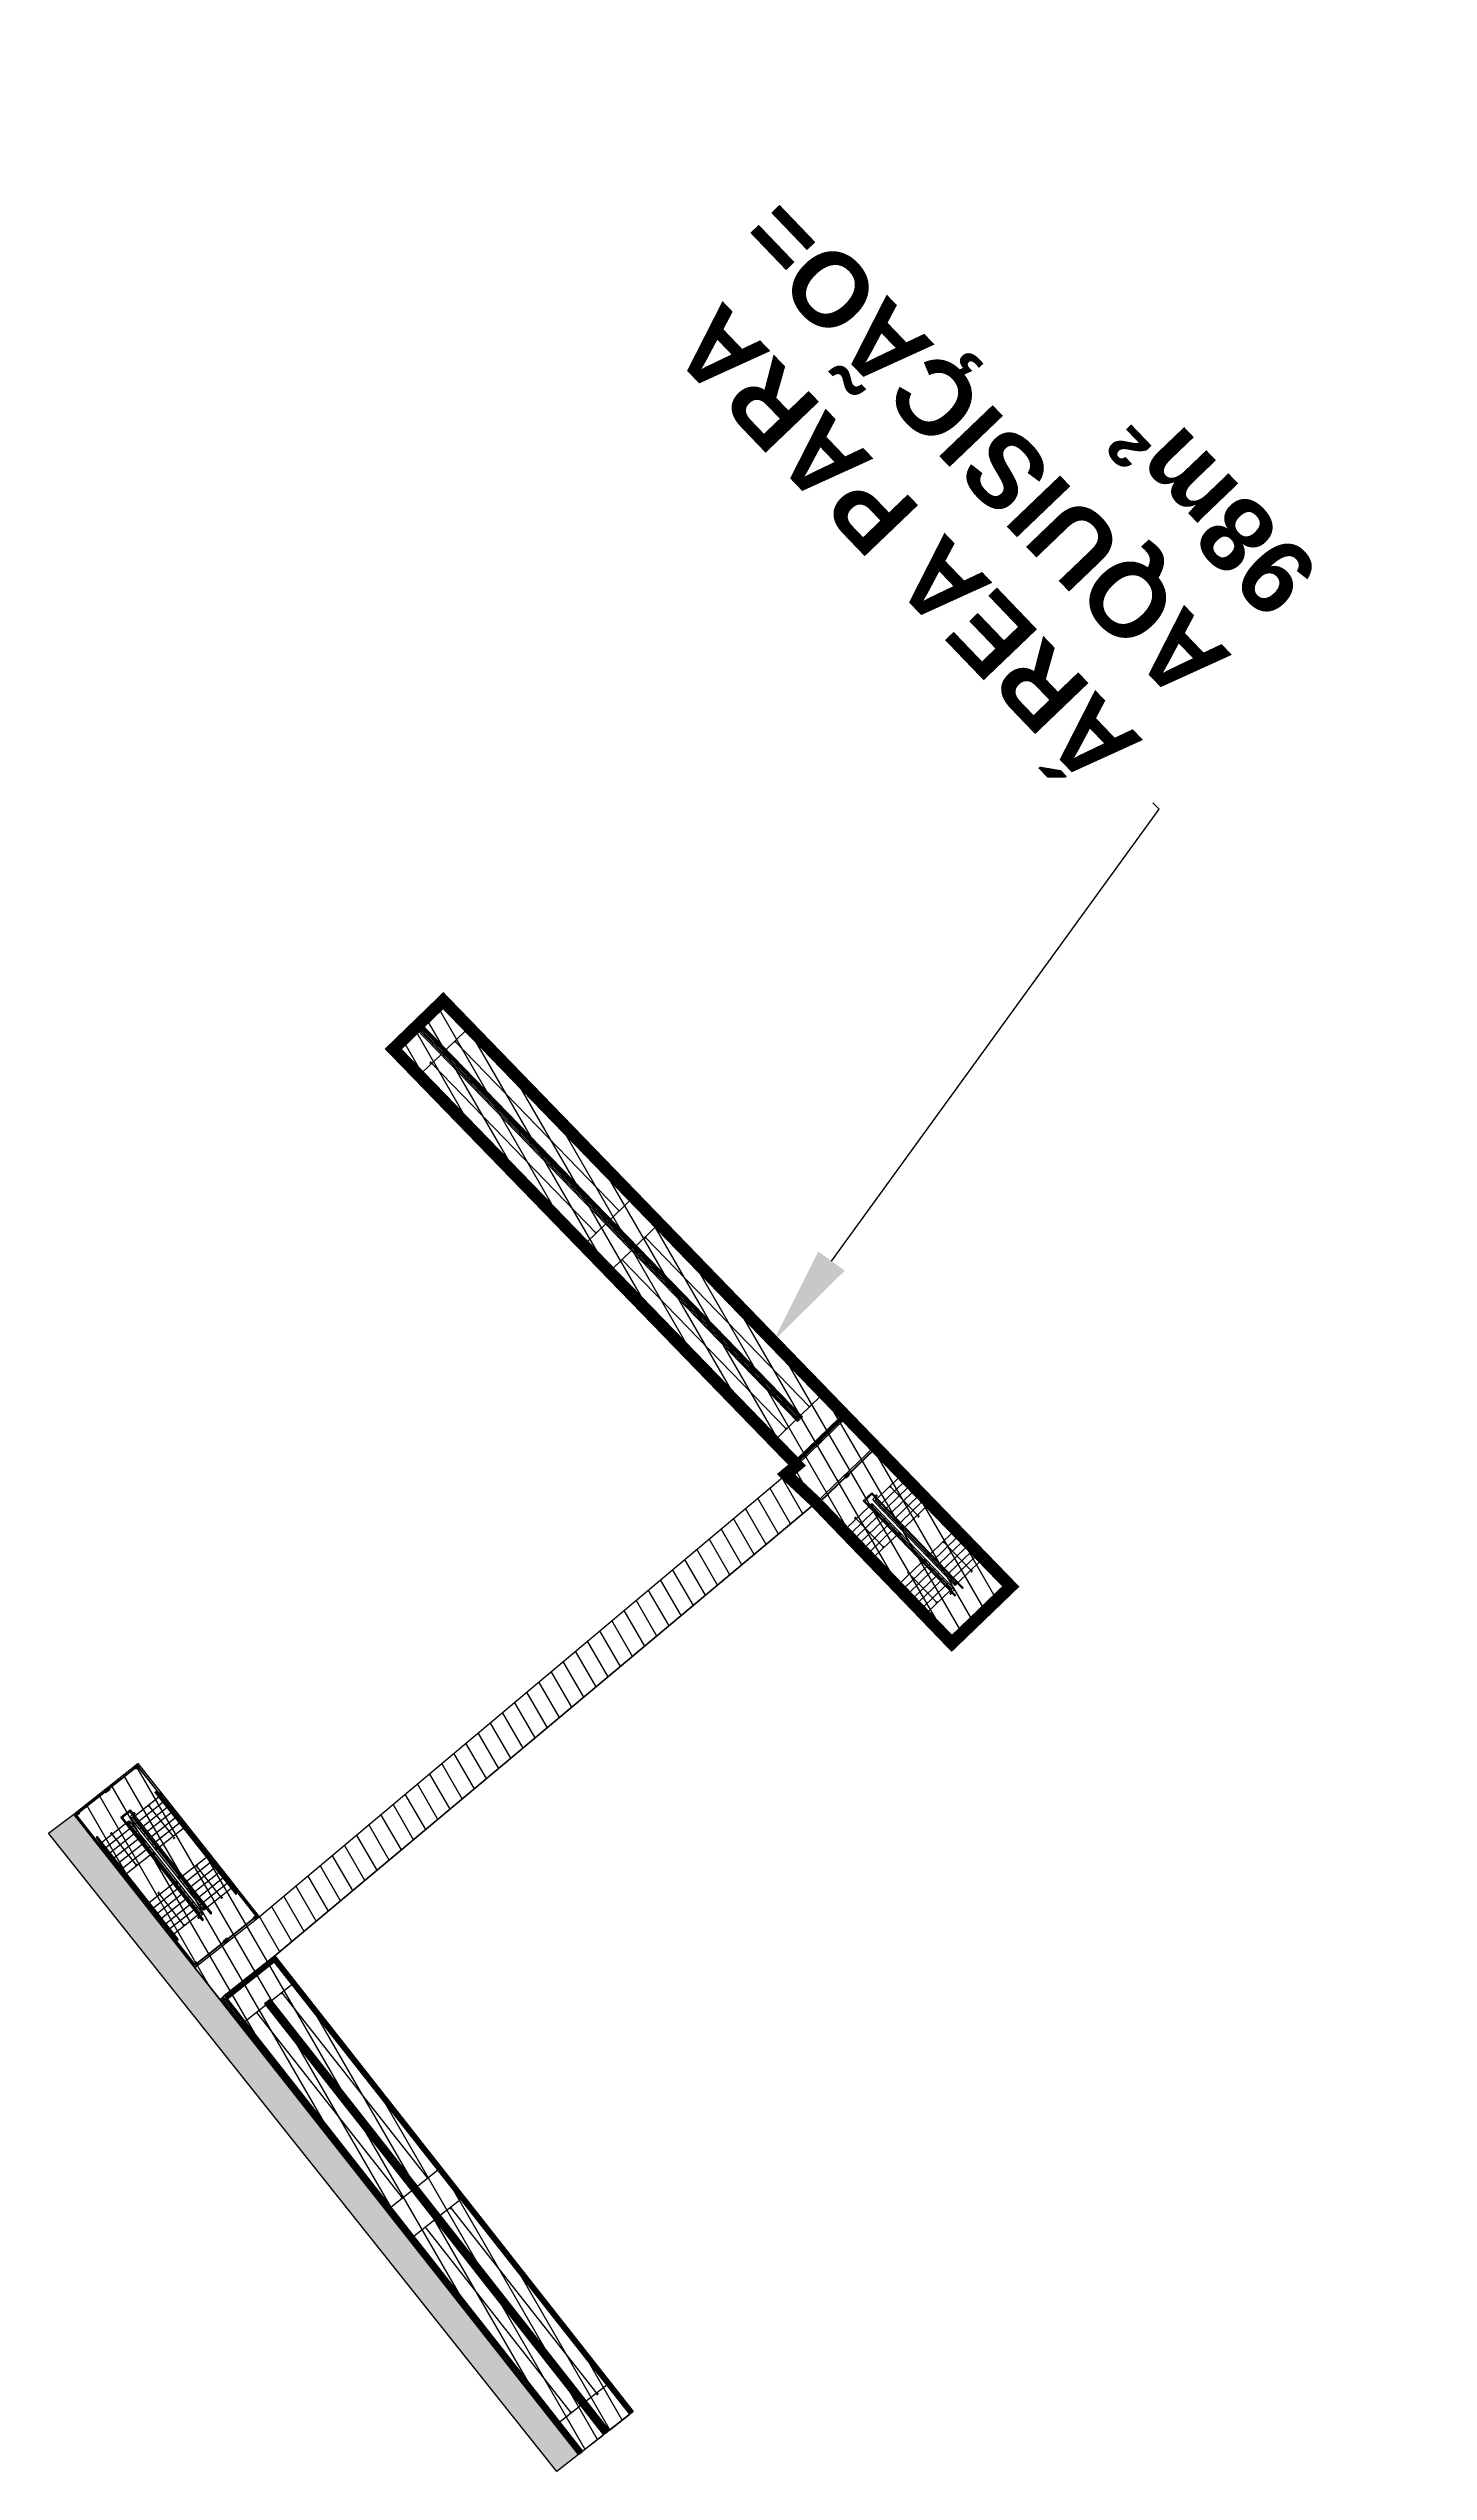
# Model space of a CAD drawing. Header units: metres. Extents: x 292198 to 326394, y 7397335 to 7462838.
# Drawn here: x 297966.6 to 298022.6, y 7452050 to 7452148.5 of the extents above; entities that cross this region are included whole.
import ezdxf
from ezdxf import colors
from ezdxf.entities.mleader import LeaderData, LeaderLine
from ezdxf.math import Vec2, Vec3

# ---------------------------------------------------------------- set-up
doc = ezdxf.new("R2010")
doc.units = ezdxf.units.M
doc.layers.get('0').update_dxf_attribs({"color": 5})
for name, color, linetype in [('_CALÇADA A CONSTRUIR', 9, 'Continuous'), ('_PASSARELA A CONSTRUIR', 230, 'Continuous'), ('_TEXTOS PASSARELAS', 2, 'Continuous'), ('_ÁREAA DE AQUISIÇÃO', 2, 'Continuous'), ('ARQ-ALV-BXA', 7, 'Continuous'), ('ARQ-AUX', 1, 'Continuous'), ('ARQ-AUX-02', 7, 'Continuous'), ('ARQ-TXT-QDA', 2, 'Continuous')]:
    doc.layers.add(name, color=color, linetype=linetype)
doc.styles.add('ARIAL', font='arial.ttf')
doc.styles.add('Cota', font='romans.shx')

# ---------------------------------------------------------------- blocks, each defined once
blk = doc.blocks.new('A$C0FA2317C')
at = {"layer": 'ARQ-AUX'}
h = blk.add_hatch(color=230, dxfattribs=at)
edge = h.paths.add_edge_path()
edge.add_arc((11.11, 2.017), 0.0136, 180, 540, ccw=False)
h = blk.add_hatch(color=230, dxfattribs=at)
edge = h.paths.add_edge_path()
edge.add_arc((22.21, 2.017), 0.0136, 180, 540, ccw=False)
h = blk.add_hatch(color=230, dxfattribs=at)
edge = h.paths.add_edge_path()
edge.add_arc((1.51, 0.711), 0.0136, 180, 540, ccw=False)
at = {"layer": 'ARQ-ALV-BXA', "color": 230, "ltscale": 5}
for p, q in [((1.6, 2.7), (0.01, 2.7)), ((3.2, 2.7), (1.61, 2.7)), ((22.205, 2.7), (3.21, 2.7)), ((23.56, 2.7), (22.214, 2.7)), ((23.56, 0), (23.56, 2.7)), ((23.56, 0), (23.56, 2.7)), ((1.6, 1.35), (0.01, 1.35)), ((3.2, 1.35), (1.61, 1.35)), ((22.205, 1.35), (3.21, 1.35)), ((21.868, 1.35), (3.226, 1.35)), ((23.56, 0), (0.005, 0))]:
    blk.add_line(p, q, dxfattribs=at)
at = {"layer": 'ARQ-ALV-BXA', "color": 230, "ltscale": 10}
for p, q in [((1.51, 1.529), (1.51, 2.596)), ((11.11, 1.529), (11.11, 2.596)), ((12.61, 1.529), (12.61, 2.596)), ((22.21, 1.529), (22.21, 2.596)), ((1.51, 0.179), (1.51, 1.246)), ((11.11, 0.179), (11.11, 1.246)), ((12.61, 0.179), (12.61, 1.246)), ((22.21, 0.179), (22.21, 1.246))]:
    blk.add_line(p, q, dxfattribs=at)
for points in [[(0.005, 2.596), (0.005, 1.529)], [(0.005, 1.246), (0.005, 0.179)], [(0.005, 0.025), (0.005, 0)]]:
    blk.add_lwpolyline(points, dxfattribs=at)
at = {"layer": 'ARQ-AUX', "color": 230}
for points in [[(0.105, 2.795), (0.105, 2.825), (0, 2.825), (0, 2.795)], [(0.01, 2.725), (0.105, 2.725), (0.105, 2.755)], [(1.61, 2.825), (1.505, 2.825), (1.505, 2.795)], [(1.505, 2.755), (1.505, 2.725), (1.6, 2.725)], [(1.573, 2.045), (1.51, 2.017)], [(11.11, 2.017), (1.51, 2.017)], [(1.573, 1.99), (1.51, 2.017)], [(1.705, 2.795), (1.705, 2.825), (1.61, 2.825)], [(1.61, 2.725), (1.705, 2.725), (1.705, 2.755)], [(3.21, 2.825), (3.105, 2.825), (3.105, 2.795)], [(3.105, 2.755), (3.105, 2.725), (3.2, 2.725)], [(3.305, 2.795), (3.305, 2.825), (3.21, 2.825)], [(3.21, 2.725), (3.305, 2.725), (3.305, 2.755)], [(12.668, 2.045), (12.605, 2.017)], [(12.668, 1.99), (12.605, 2.017)], [(22.21, 2.017), (12.61, 2.017)], [(22.214, 2.825), (22.11, 2.825), (22.11, 2.795)], [(22.11, 2.755), (22.11, 2.725), (22.205, 2.725)], [(22.31, 2.795), (22.31, 2.825), (22.214, 2.825)], [(22.214, 2.725), (22.31, 2.725), (22.31, 2.755)], [(23.535, 2.725), (23.535, 2.825), (23.43, 2.825), (23.43, 2.795)], [(23.43, 2.755), (23.43, 2.725), (23.535, 2.725)], [(23.465, 2.5), (23.435, 2.5), (23.435, 2.7), (23.535, 2.7), (23.535, 2.5), (23.505, 2.5)], [(0.105, 1.445), (0.105, 1.475), (0.01, 1.475)], [(0.01, 1.375), (0.105, 1.375), (0.105, 1.405)], [(1.6, 1.475), (1.505, 1.475), (1.505, 1.445)], [(1.505, 1.405), (1.505, 1.375), (1.6, 1.375)], [(1.705, 1.445), (1.705, 1.475), (1.61, 1.475)], [(1.61, 1.375), (1.705, 1.375), (1.705, 1.405)], [(3.2, 1.475), (3.105, 1.475), (3.105, 1.445)], [(3.105, 1.405), (3.105, 1.375), (3.2, 1.375)], [(3.305, 1.445), (3.305, 1.475), (3.21, 1.475)], [(3.21, 1.375), (3.305, 1.375), (3.305, 1.405)], [(22.205, 1.475), (22.11, 1.475), (22.11, 1.445)], [(22.11, 1.405), (22.11, 1.375), (22.205, 1.375)], [(23.435, 1.33), (23.435, 1.425), (23.465, 1.425)], [(23.465, 1.225), (23.435, 1.225), (23.435, 1.32)], [(23.505, 1.425), (23.535, 1.425), (23.535, 1.225), (23.505, 1.225)], [(0, 0.055), (0, 0.025), (0.105, 0.025), (0.105, 0.055)], [(0.105, 0.095), (0.105, 0.125), (0.01, 0.125)], [(1.6, 0.125), (1.505, 0.125), (1.505, 0.095)], [(1.505, 0.055), (1.505, 0.025), (1.61, 0.025)], [(11.11, 0.711), (1.51, 0.711)], [(1.705, 0.095), (1.705, 0.125), (1.61, 0.125)], [(1.61, 0.025), (1.705, 0.025), (1.705, 0.055)], [(3.2, 0.125), (3.105, 0.125), (3.105, 0.095)], [(3.105, 0.055), (3.105, 0.025), (3.21, 0.025)], [(3.305, 0.095), (3.305, 0.125), (3.21, 0.125)], [(3.21, 0.025), (3.305, 0.025), (3.305, 0.055)], [(11.047, 0.739), (11.11, 0.711)], [(11.047, 0.684), (11.11, 0.711)], [(22.21, 0.711), (12.61, 0.711)], [(22.205, 0.125), (22.11, 0.125), (22.11, 0.095)], [(22.11, 0.055), (22.11, 0.025), (22.214, 0.025)], [(22.147, 0.739), (22.21, 0.711)], [(22.147, 0.684), (22.21, 0.711)], [(22.31, 0.095), (22.31, 0.125), (22.214, 0.125)], [(22.214, 0.025), (22.31, 0.025), (22.31, 0.055)], [(23.435, 0.055), (23.435, 0), (23.535, 0), (23.535, 0.2), (23.505, 0.2)], [(23.465, 0.2), (23.435, 0.2), (23.435, 0.095)]]:
    blk.add_lwpolyline(points, dxfattribs=at)
for points in [[(0.01, 2.755), (0, 2.755), (0, 2.64), (0.01, 2.64)], [(1.61, 2.755), (1.6, 2.755), (1.6, 2.64), (1.61, 2.64)], [(3.21, 2.755), (3.2, 2.755), (3.2, 2.64), (3.21, 2.64)], [(22.214, 2.755), (22.205, 2.755), (22.205, 2.64), (22.214, 2.64)], [(0.01, 1.445), (0, 1.445), (0, 1.485), (0.01, 1.485)], [(0.01, 1.405), (0, 1.405), (0, 1.29), (0.01, 1.29)], [(1.61, 1.445), (1.6, 1.445), (1.6, 1.485), (1.61, 1.485)], [(1.61, 1.405), (1.6, 1.405), (1.6, 1.29), (1.61, 1.29)], [(3.21, 1.445), (3.2, 1.445), (3.2, 1.485), (3.21, 1.485)], [(3.21, 1.405), (3.2, 1.405), (3.2, 1.29), (3.21, 1.29)], [(22.214, 1.445), (22.205, 1.445), (22.205, 1.485), (22.214, 1.485)], [(22.214, 1.405), (22.205, 1.405), (22.205, 1.29), (22.214, 1.29)], [(23.425, 1.33), (23.465, 1.33), (23.465, 1.32), (23.425, 1.32)], [(0.01, 0.095), (0, 0.095), (0, 0.135), (0.01, 0.135)], [(1.61, 0.095), (1.6, 0.095), (1.6, 0.135), (1.61, 0.135)], [(3.21, 0.095), (3.2, 0.095), (3.2, 0.135), (3.21, 0.135)], [(22.214, 0.095), (22.205, 0.095), (22.205, 0.135), (22.214, 0.135)]]:
    blk.add_lwpolyline(points, close=True, dxfattribs=at)
for centre in [(11.11, 2.017), (22.21, 2.017), (1.51, 0.711)]:
    blk.add_circle(centre, 0.0136, dxfattribs=at)
at = {"layer": 'ARQ-AUX-02', "color": 230}
for p, q in [((0, 2.64), (23.425, 2.64)), ((0, 2.596), (23.38, 2.596)), ((23.425, 0.135), (23.425, 2.64)), ((23.465, 0.095), (23.465, 2.605)), ((23.505, 0.055), (23.505, 2.605)), ((22.299, 1.529), (0, 1.529)), ((22.254, 1.485), (0, 1.485)), ((22.254, 1.29), (0, 1.29)), ((22.299, 1.246), (0, 1.246)), ((22.254, 1.485), (22.254, 1.29)), ((22.299, 1.529), (22.299, 1.246)), ((0, 0.179), (23.38, 0.179)), ((0, 0.135), (23.425, 0.135))]:
    blk.add_line(p, q, dxfattribs=at)
for points in [[(0.01, 2.755), (0, 2.755), (0, 2.795), (0.01, 2.795)], [(1.61, 2.755), (1.6, 2.755), (1.6, 2.795), (1.61, 2.795)], [(3.21, 2.755), (3.2, 2.755), (3.2, 2.795), (3.21, 2.795)], [(22.214, 2.755), (22.205, 2.755), (22.205, 2.795), (22.214, 2.795)], [(23.465, 2.605), (23.465, 2.595), (23.505, 2.595), (23.505, 2.605)], [(23.535, 2.755), (23.525, 2.755), (23.525, 2.795), (23.535, 2.795)], [(0.01, 1.405), (0, 1.405), (0, 1.445), (0.01, 1.445)], [(1.61, 1.405), (1.6, 1.405), (1.6, 1.445), (1.61, 1.445)], [(3.21, 1.405), (3.2, 1.405), (3.2, 1.445), (3.21, 1.445)], [(22.214, 1.405), (22.205, 1.405), (22.205, 1.445), (22.214, 1.445)], [(23.465, 1.33), (23.465, 1.32), (23.505, 1.32), (23.505, 1.33)], [(0.01, 0.055), (0, 0.055), (0, 0.095), (0.01, 0.095)], [(1.61, 0.055), (1.6, 0.055), (1.6, 0.095), (1.61, 0.095)], [(3.21, 0.055), (3.2, 0.055), (3.2, 0.095), (3.21, 0.095)], [(22.214, 0.055), (22.205, 0.055), (22.205, 0.095), (22.214, 0.095)], [(23.465, 0.095), (23.465, 0.105), (23.505, 0.105), (23.505, 0.095)], [(23.495, 0.095), (23.505, 0.095), (23.505, 0.055), (23.495, 0.055)]]:
    blk.add_lwpolyline(points, close=True, dxfattribs=at)
for points in [[(0.01, 2.795), (23.525, 2.795)], [(0.01, 2.755), (23.525, 2.755)], [(23.38, 2.596), (23.38, 0.179)], [(23.425, 2.64), (23.425, 0.135)], [(0.01, 1.445), (22.205, 1.445)], [(22.205, 1.405), (0.01, 1.405)], [(23.465, 0.095), (0.01, 0.095)], [(0.01, 0.055), (23.505, 0.055)]]:
    blk.add_lwpolyline(points, dxfattribs=at)
at = {"layer": 'ARQ-TXT-QDA', "color": 230, "insert": (1.476, 0.735), "char_height": 0.06, "attachment_point": 3, "rotation": 0, "style": 'Cota'}
blk.add_mtext_dynamic_manual_height_columns('S', width=0.20593, gutter_width=1, heights=[0], dxfattribs=at)
blk = doc.blocks.new('A$C2B945DDC')
at = {"layer": 'ARQ-AUX'}
h = blk.add_hatch(color=230, dxfattribs=at)
edge = h.paths.add_edge_path()
edge.add_arc((3.22, 2.624), 0.0136, 360, 720, ccw=False)
h = blk.add_hatch(color=230, dxfattribs=at)
edge = h.paths.add_edge_path()
edge.add_arc((6.34, 2.624), 0.0136, 360, 720, ccw=False)
h = blk.add_hatch(color=230, dxfattribs=at)
edge = h.paths.add_edge_path()
edge.add_arc((1.6, 0.72), 0.0136, 180, 540, ccw=False)
h = blk.add_hatch(color=230, dxfattribs=at)
edge = h.paths.add_edge_path()
edge.add_arc((4.72, 0.72), 0.0136, 180, 540, ccw=False)
at = {"color": 230, "ltscale": 20}
for centre, start, end in [((1.322, 3.177), 89.98701, 270.01299), ((6.618, 3.177), 269.98701, 90.01299), ((1.322, 1.892), 89.98701, 270.01299), ((1.322, 1.452), 89.98701, 270.01299), ((1.322, 0.167), 89.98701, 270.01299)]:
    blk.add_arc(centre, 0.0222, start, end, dxfattribs=at)
at = {"layer": 'ARQ-ALV-BXA', "color": 230, "ltscale": 10}
for points in [[(1.6, 3.334), (0, 3.334), (0, 0.009), (1.6, 0.009)], [(1.6, 3.334), (6.34, 3.334), (6.34, 3.199)], [(1.6, 3.334), (1.6, 3.199)], [(1.6, 3.155), (1.6, 1.914)], [(1.87, 3.334), (1.87, 3.269)], [(1.87, 3.249), (1.87, 3.199)], [(1.87, 3.155), (1.87, 1.914)], [(2.14, 3.334), (2.14, 3.269)], [(2.14, 3.249), (2.14, 3.199)], [(2.14, 3.155), (2.14, 1.914)], [(2.41, 3.334), (2.41, 3.269)], [(2.41, 3.249), (2.41, 3.199)], [(2.41, 3.155), (2.41, 1.914)], [(2.68, 3.334), (2.68, 3.269)], [(2.68, 3.249), (2.68, 3.199)], [(2.68, 3.155), (2.68, 1.914)], [(2.95, 3.334), (2.95, 3.269)], [(2.95, 3.249), (2.95, 3.199)], [(2.95, 3.155), (2.95, 1.914)], [(3.22, 3.334), (3.22, 1.914)], [(4.72, 3.334), (4.72, 3.199)], [(4.72, 3.155), (4.72, 1.914)], [(4.99, 3.334), (4.99, 3.269)], [(4.99, 3.249), (4.99, 3.199)], [(4.99, 3.155), (4.99, 1.734)], [(5.26, 3.334), (5.26, 3.269)], [(5.26, 3.249), (5.26, 3.199)], [(5.26, 3.155), (5.26, 1.914)], [(5.53, 3.334), (5.53, 3.269)], [(5.53, 3.249), (5.53, 3.199)], [(5.53, 3.155), (5.53, 1.914)], [(5.8, 3.334), (5.8, 3.269)], [(5.8, 3.249), (5.8, 3.199)], [(5.8, 3.155), (5.8, 1.914)], [(6.07, 3.334), (6.07, 3.269)], [(6.07, 3.249), (6.07, 3.199)], [(6.07, 3.155), (6.07, 1.914)], [(6.34, 3.155), (6.34, 1.914)], [(1.6, 1.869), (1.6, 1.734)], [(6.34, 1.734), (1.6, 1.734)], [(1.6, 1.474), (1.6, 1.609)], [(1.6, 1.609), (6.34, 1.609)], [(1.6, 0.189), (1.6, 1.43)], [(1.87, 1.869), (1.87, 1.819)], [(1.87, 1.799), (1.87, 1.734)], [(1.87, 1.544), (1.87, 1.609)], [(1.87, 1.474), (1.87, 1.524)], [(1.87, 0.189), (1.87, 1.43)], [(2.14, 1.869), (2.14, 1.819)], [(2.14, 1.799), (2.14, 1.734)], [(2.14, 1.544), (2.14, 1.609)], [(2.14, 1.474), (2.14, 1.524)], [(2.14, 0.189), (2.14, 1.43)], [(2.41, 1.869), (2.41, 1.819)], [(2.41, 1.799), (2.41, 1.734)], [(2.41, 1.544), (2.41, 1.609)], [(2.41, 1.474), (2.41, 1.524)], [(2.41, 0.189), (2.41, 1.43)], [(2.68, 1.869), (2.68, 1.819)], [(2.68, 1.799), (2.68, 1.734)], [(2.68, 1.544), (2.68, 1.609)], [(2.68, 1.474), (2.68, 1.524)], [(2.68, 0.189), (2.68, 1.43)], [(2.95, 1.869), (2.95, 1.819)], [(2.95, 1.799), (2.95, 1.734)], [(2.95, 0.189), (2.95, 1.609)], [(3.22, 1.869), (3.22, 1.734)], [(3.22, 1.474), (3.22, 1.609)], [(3.22, 0.189), (3.22, 1.43)], [(4.72, 1.869), (4.72, 1.734)], [(4.72, 1.474), (4.72, 1.609)], [(4.72, 0.009), (4.72, 1.43)], [(4.99, 1.544), (4.99, 1.609)], [(4.99, 1.474), (4.99, 1.524)], [(4.99, 0.189), (4.99, 1.43)], [(5.26, 1.869), (5.26, 1.819)], [(5.26, 1.799), (5.26, 1.734)], [(5.26, 1.544), (5.26, 1.609)], [(5.26, 1.474), (5.26, 1.524)], [(5.26, 0.189), (5.26, 1.43)], [(5.53, 1.869), (5.53, 1.819)], [(5.53, 1.799), (5.53, 1.734)], [(5.53, 1.544), (5.53, 1.609)], [(5.53, 1.474), (5.53, 1.524)], [(5.53, 0.189), (5.53, 1.43)], [(5.8, 1.869), (5.8, 1.819)], [(5.8, 1.799), (5.8, 1.734)], [(5.8, 1.544), (5.8, 1.609)], [(5.8, 1.474), (5.8, 1.524)], [(5.8, 0.189), (5.8, 1.43)], [(6.07, 1.869), (6.07, 1.819)], [(6.07, 1.799), (6.07, 1.734)], [(6.07, 1.544), (6.07, 1.609)], [(6.07, 1.474), (6.07, 1.524)], [(6.07, 0.189), (6.07, 1.43)], [(6.34, 1.869), (6.34, 1.734)], [(6.34, 1.474), (6.34, 1.609)], [(6.34, 0.189), (6.34, 1.43)], [(6.34, 0.009), (1.6, 0.009), (1.6, 0.144)], [(1.87, 0.094), (1.87, 0.144)], [(1.87, 0.009), (1.87, 0.074)], [(2.14, 0.094), (2.14, 0.144)], [(2.14, 0.009), (2.14, 0.074)], [(2.41, 0.094), (2.41, 0.144)], [(2.41, 0.009), (2.41, 0.074)], [(2.68, 0.094), (2.68, 0.144)], [(2.68, 0.009), (2.68, 0.074)], [(2.95, 0.094), (2.95, 0.144)], [(2.95, 0.009), (2.95, 0.074)], [(3.22, 0.009), (3.22, 0.144)], [(4.99, 0.094), (4.99, 0.144)], [(4.99, 0.009), (4.99, 0.074)], [(5.26, 0.094), (5.26, 0.144)], [(5.26, 0.009), (5.26, 0.074)], [(5.53, 0.094), (5.53, 0.144)], [(5.53, 0.009), (5.53, 0.074)], [(5.8, 0.094), (5.8, 0.144)], [(5.8, 0.009), (5.8, 0.074)], [(6.07, 0.094), (6.07, 0.144)], [(6.07, 0.009), (6.07, 0.074)], [(6.34, 0.009), (6.34, 0.144)]]:
    blk.add_lwpolyline(points, dxfattribs=at)
at = {"layer": 'ARQ-AUX', "color": 230}
for points in [[(0.095, 3.134), (0.125, 3.134), (0.125, 3.334), (0.025, 3.334), (0.025, 3.134), (0.055, 3.134)], [(1.6, 3.269), (1.6, 3.269), (1.6, 3.309), (1.495, 3.309), (1.495, 3.209), (1.59, 3.209)], [(1.6, 3.209), (1.6, 3.209)], [(3.22, 3.269), (3.22, 3.269), (3.22, 3.309), (3.115, 3.309), (3.115, 3.269)], [(3.115, 3.249), (3.115, 3.209), (3.21, 3.209)], [(4.72, 3.269), (4.72, 3.269), (4.72, 3.309), (4.615, 3.309), (4.615, 3.269)], [(4.615, 3.249), (4.615, 3.209), (4.71, 3.209)], [(6.34, 3.269), (6.34, 3.269), (6.34, 3.309), (6.235, 3.309), (6.235, 3.269)], [(6.235, 3.249), (6.235, 3.209), (6.33, 3.209)], [(7.845, 3.134), (7.815, 3.134), (7.815, 3.334), (7.915, 3.334), (7.915, 3.134), (7.885, 3.134)], [(1.663, 2.652), (1.6, 2.624)], [(3.22, 2.624), (1.6, 2.624)], [(1.663, 2.596), (1.6, 2.624)], [(4.783, 2.652), (4.72, 2.624)], [(6.34, 2.624), (4.72, 2.624)], [(4.783, 2.596), (4.72, 2.624)], [(0.065, 1.772), (0.025, 1.772), (0.025, 1.572), (0.065, 1.572)], [(0.125, 1.677), (0.125, 1.772), (0.085, 1.772)], [(0.085, 1.572), (0.125, 1.572), (0.125, 1.667)], [(1.6, 1.799), (1.6, 1.799), (1.6, 1.759), (1.495, 1.759), (1.495, 1.859), (1.59, 1.859)], [(1.6, 1.544), (1.6, 1.544), (1.6, 1.584), (1.705, 1.584), (1.705, 1.544)], [(1.705, 1.524), (1.705, 1.484), (1.61, 1.484)], [(3.115, 1.819), (3.115, 1.859), (3.21, 1.859)], [(3.22, 1.799), (3.22, 1.799), (3.22, 1.759), (3.115, 1.759), (3.115, 1.799)], [(3.22, 1.544), (3.22, 1.544), (3.22, 1.584), (3.325, 1.584), (3.325, 1.544)], [(3.325, 1.524), (3.325, 1.484), (3.23, 1.484)], [(4.615, 1.819), (4.615, 1.859), (4.71, 1.859)], [(4.72, 1.799), (4.72, 1.799), (4.72, 1.759), (4.615, 1.759), (4.615, 1.799)], [(4.72, 1.544), (4.72, 1.544), (4.72, 1.584), (4.825, 1.584), (4.825, 1.544)], [(4.825, 1.524), (4.825, 1.484), (4.73, 1.484)], [(6.235, 1.819), (6.235, 1.859), (6.33, 1.859)], [(6.34, 1.799), (6.34, 1.799), (6.34, 1.759), (6.235, 1.759), (6.235, 1.799)], [(6.34, 1.544), (6.34, 1.544), (6.34, 1.584), (6.445, 1.584), (6.445, 1.484), (6.35, 1.484)], [(7.815, 1.677), (7.815, 1.772), (7.855, 1.772)], [(7.855, 1.572), (7.815, 1.572), (7.815, 1.667)], [(7.875, 1.772), (7.915, 1.772), (7.915, 1.572), (7.875, 1.572)], [(0.125, 0.074), (0.125, 0.009), (0.025, 0.009), (0.025, 0.209), (0.065, 0.209)], [(0.085, 0.209), (0.125, 0.209), (0.125, 0.094)], [(1.6, 0.72), (3.22, 0.72)], [(1.6, 0.074), (1.6, 0.074), (1.6, 0.034), (1.705, 0.034), (1.705, 0.074)], [(1.705, 0.094), (1.705, 0.134), (1.61, 0.134)], [(3.157, 0.747), (3.22, 0.72)], [(3.157, 0.692), (3.22, 0.72)], [(3.22, 0.074), (3.22, 0.074), (3.22, 0.034), (3.325, 0.034), (3.325, 0.074)], [(3.325, 0.094), (3.325, 0.134), (3.23, 0.134)], [(4.72, 0.72), (6.34, 0.72)], [(4.72, 0.074), (4.72, 0.074), (4.72, 0.034), (4.825, 0.034), (4.825, 0.074)], [(4.825, 0.094), (4.825, 0.134), (4.73, 0.134)], [(6.277, 0.747), (6.34, 0.72)], [(6.277, 0.692), (6.34, 0.72)], [(6.34, 0.074), (6.34, 0.074), (6.34, 0.034), (6.445, 0.034), (6.445, 0.134), (6.35, 0.134)], [(6.34, 0.134), (6.34, 0.134)], [(7.815, 0.074), (7.815, 0.009), (7.915, 0.009), (7.915, 0.209), (7.875, 0.209)], [(7.855, 0.209), (7.815, 0.209), (7.815, 0.094)]]:
    blk.add_lwpolyline(points, dxfattribs=at)
for points in [[(1.59, 3.199), (1.59, 3.249), (1.6, 3.249), (1.6, 3.199)], [(3.21, 3.199), (3.21, 3.249), (3.22, 3.249), (3.22, 3.199)], [(4.71, 3.199), (4.71, 3.249), (4.72, 3.249), (4.72, 3.199)], [(6.33, 3.199), (6.33, 3.249), (6.34, 3.249), (6.34, 3.199)], [(0.135, 1.677), (0.095, 1.677), (0.095, 1.667), (0.135, 1.667)], [(1.59, 1.869), (1.59, 1.819), (1.6, 1.819), (1.6, 1.869)], [(1.61, 1.474), (1.61, 1.524), (1.6, 1.524), (1.6, 1.474)], [(3.21, 1.869), (3.21, 1.819), (3.22, 1.819), (3.22, 1.869)], [(3.23, 1.474), (3.23, 1.524), (3.22, 1.524), (3.22, 1.474)], [(4.71, 1.869), (4.71, 1.819), (4.72, 1.819), (4.72, 1.869)], [(4.73, 1.474), (4.73, 1.524), (4.72, 1.524), (4.72, 1.474)], [(6.33, 1.869), (6.33, 1.819), (6.34, 1.819), (6.34, 1.869)], [(6.35, 1.474), (6.35, 1.524), (6.34, 1.524), (6.34, 1.474)], [(7.805, 1.677), (7.845, 1.677), (7.845, 1.667), (7.805, 1.667)], [(1.61, 0.144), (1.61, 0.094), (1.6, 0.094), (1.6, 0.144)], [(3.23, 0.144), (3.23, 0.094), (3.22, 0.094), (3.22, 0.144)], [(4.73, 0.144), (4.73, 0.094), (4.72, 0.094), (4.72, 0.144)], [(6.35, 0.144), (6.35, 0.094), (6.34, 0.094), (6.34, 0.144)]]:
    blk.add_lwpolyline(points, close=True, dxfattribs=at)
for centre in [(3.22, 2.624), (6.34, 2.624), (1.6, 0.72), (4.72, 0.72)]:
    blk.add_circle(centre, 0.0136, dxfattribs=at)
at = {"layer": 'ARQ-AUX-02', "color": 230}
for p, q in [((0.065, 0.074), (0.065, 3.239)), ((0.075, 3.269), (7.865, 3.269)), ((0.085, 3.249), (6.34, 3.249)), ((0.085, 0.094), (0.085, 3.239)), ((1.322, 3.199), (6.618, 3.199)), ((1.322, 3.155), (6.618, 3.155)), ((7.855, 0.094), (7.855, 3.239)), ((7.875, 0.074), (7.875, 3.239)), ((1.6, 1.819), (6.34, 1.819)), ((1.6, 1.799), (6.34, 1.799)), ((6.34, 1.544), (1.6, 1.544)), ((6.34, 1.524), (1.6, 1.524)), ((6.34, 0.094), (0.075, 0.094)), ((6.34, 0.074), (0.075, 0.074)), ((6.618, 0.189), (1.322, 0.189)), ((6.618, 0.144), (1.322, 0.144))]:
    blk.add_line(p, q, dxfattribs=at)
for points in [[(0.075, 3.249), (0.065, 3.249), (0.065, 3.269), (0.075, 3.269)], [(0.085, 3.249), (0.085, 3.24), (0.065, 3.24), (0.065, 3.249)], [(1.6, 3.249), (1.59, 3.249), (1.59, 3.269), (1.6, 3.269)], [(3.22, 3.249), (3.21, 3.249), (3.21, 3.269), (3.22, 3.269)], [(4.72, 3.249), (4.71, 3.249), (4.71, 3.269), (4.72, 3.269)], [(6.34, 3.249), (6.33, 3.249), (6.33, 3.269), (6.34, 3.269)], [(7.855, 3.249), (7.855, 3.24), (7.875, 3.24), (7.875, 3.249)], [(7.865, 3.249), (7.875, 3.249), (7.875, 3.269), (7.865, 3.269)], [(0.095, 1.677), (0.095, 1.667), (0.055, 1.667), (0.055, 1.677)], [(1.6, 1.819), (1.59, 1.819), (1.59, 1.799), (1.6, 1.799)], [(1.6, 1.524), (1.61, 1.524), (1.61, 1.544), (1.6, 1.544)], [(3.22, 1.819), (3.21, 1.819), (3.21, 1.799), (3.22, 1.799)], [(3.22, 1.524), (3.23, 1.524), (3.23, 1.544), (3.22, 1.544)], [(4.72, 1.819), (4.71, 1.819), (4.71, 1.799), (4.72, 1.799)], [(4.72, 1.524), (4.73, 1.524), (4.73, 1.544), (4.72, 1.544)], [(6.34, 1.819), (6.33, 1.819), (6.33, 1.799), (6.34, 1.799)], [(6.34, 1.524), (6.35, 1.524), (6.35, 1.544), (6.34, 1.544)], [(7.845, 1.677), (7.845, 1.667), (7.885, 1.667), (7.885, 1.677)], [(0.085, 0.094), (0.085, 0.104), (0.065, 0.104), (0.065, 0.094)], [(0.075, 0.094), (0.065, 0.094), (0.065, 0.074), (0.075, 0.074)], [(1.6, 0.094), (1.61, 0.094), (1.61, 0.074), (1.6, 0.074)], [(3.22, 0.094), (3.23, 0.094), (3.23, 0.074), (3.22, 0.074)], [(4.72, 0.094), (4.73, 0.094), (4.73, 0.074), (4.72, 0.074)], [(6.34, 0.094), (6.35, 0.094), (6.35, 0.074), (6.34, 0.074)], [(7.855, 0.094), (7.855, 0.104), (7.875, 0.104), (7.875, 0.094)], [(7.865, 0.094), (7.875, 0.094), (7.875, 0.074), (7.865, 0.074)]]:
    blk.add_lwpolyline(points, close=True, dxfattribs=at)
for points in [[(6.34, 3.334), (7.94, 3.334), (7.94, 0.009), (6.34, 0.009)], [(1.322, 1.914), (6.662, 1.914), (6.662, 1.43), (1.322, 1.43)], [(6.618, 1.869), (1.322, 1.869)], [(1.322, 1.474), (6.618, 1.474)], [(6.618, 1.869), (6.618, 1.474)], [(7.855, 0.094), (6.35, 0.094)], [(6.35, 0.074), (7.875, 0.074)]]:
    blk.add_lwpolyline(points, dxfattribs=at)
at = {"layer": 'ARQ-TXT-QDA', "color": 230, "char_height": 0.06, "attachment_point": 3, "style": 'Cota'}
for insert, rotation in [((1.451, 1.939), 180), ((6.489, 1.405), 0)]:
    blk.add_mtext_dynamic_manual_height_columns('14', width=0.20593, gutter_width=1, heights=[0], dxfattribs=dict(at, insert=insert, rotation=rotation))
at = {"layer": 'ARQ-TXT-QDA', "color": 230, "char_height": 0.06, "width": 2.66862, "attachment_point": 3, "style": 'Cota'}
for insert, rotation in [((3.27, 2.581), 180), ((6.371, 2.59), 180), ((1.569, 0.754), 0), ((4.67, 0.763), 0)]:
    blk.add_mtext('S', dxfattribs=dict(at, insert=insert, rotation=rotation))

msp = doc.modelspace()

# ---------------------------------------------------------------- hatches: boundary and pattern name
at = {"layer": '_CALÇADA A CONSTRUIR'}
h = msp.add_hatch(color=9, dxfattribs=at)
h.dxf.hatch_style = 1
h.paths.add_polyline_path([(297988.102, 7452050.726), (297987.223, 7452050.035), (297966.563, 7452075.971), (297967.59, 7452076.747), (297988.102, 7452050.726)])
at = {"layer": '_PASSARELA A CONSTRUIR', "ltscale": 0.1, "transparency": 33554687}
h = msp.add_hatch(dxfattribs=at)
h.set_pattern_fill('ANSI31', color=256, scale=0.2, angle=75)
h.paths.add_polyline_path([(297967.589, 7452076.748), (297970.198, 7452078.809), (297975.12, 7452072.582), (297996.98, 7452090.933), (297980.574, 7452107.843), (297982.602, 7452109.81), (298005.645, 7452086.019), (298003.268, 7452083.694), (297997.759, 7452089.412), (297975.765, 7452070.995), (297990.32, 7452052.476), (297988.102, 7452050.726)])

# ---------------------------------------------------------------- linework, layer by layer
at = {"layer": '_CALÇADA A CONSTRUIR', "color": 1}
msp.add_lwpolyline([(297988.102, 7452050.726), (297987.223, 7452050.035), (297966.563, 7452075.971), (297967.59, 7452076.747), (297988.102, 7452050.726)], close=True, dxfattribs=at)
at = {"layer": '_PASSARELA A CONSTRUIR', "ltscale": 0.1, "transparency": 33554687, "flags": 128}
msp.add_lwpolyline([(297967.589, 7452076.748), (297970.198, 7452078.809), (297975.12, 7452072.582), (297996.98, 7452090.933), (297996.98, 7452090.933), (297980.574, 7452107.843), (297982.602, 7452109.81), (297982.602, 7452109.81), (298005.645, 7452086.019), (298003.268, 7452083.694), (297997.759, 7452089.412), (297975.765, 7452070.995), (297990.32, 7452052.476), (297988.102, 7452050.726), (297988.102, 7452050.726), (297988.102, 7452050.726), (297967.589, 7452076.748)], dxfattribs=at)
at = {"layer": '_PASSARELA A CONSTRUIR'}
for points in [[(297975.12, 7452072.582), (297996.98, 7452090.933)], [(297975.765, 7452070.995), (297997.759, 7452089.412)]]:
    msp.add_lwpolyline(points, dxfattribs=at)
at = {"layer": '_ÁREAA DE AQUISIÇÃO', "const_width": 0.5, "flags": 128}
msp.add_lwpolyline([(297996.534, 7452090.559), (297996.98, 7452090.933), (297980.574, 7452107.843), (297982.603, 7452109.808), (298005.663, 7452086.001), (298003.268, 7452083.694), (297997.759, 7452089.411), (297996.534, 7452090.559)], dxfattribs=at)

# ---------------------------------------------------------------- block references
for name, p, rotation in [('A$C0FA2317C', (297980.574, 7452107.843), 314.1328093169565), ('A$C2B945DDC', (298005.67, 7452086.007), 133.9350937813006), ('A$C2B945DDC', (297975.129, 7452072.586), 128.3198778609212), ('A$C0FA2317C', (297990.323, 7452052.472), 128.1647426982532)]:
    msp.add_blockref(name, p, dxfattribs=dict(rotation=rotation))

# ---------------------------------------------------------------- leaders
at = {"layer": '_TEXTOS PASSARELAS'}
ml = msp.add_multileader_mtext('Standard', dxfattribs=at)
ml.set_content('{\\fArial|b1|i0|c0|p34;ÁREA PARA\\PAQUISIÇÃO=\\P98m²}', color=256, style='ARIAL')
ml.set_leader_properties()
ml.build(insert=Vec2(0, 0))
ml.multileader.update_dxf_attribs({"text_right_attachment_type": 6, "dogleg_length": 0.54, "arrow_head_size": 4.032})
ctx = ml.context
ctx.base_point, ctx.char_height, ctx.arrow_head_size, ctx.landing_gap_size, ctx.plane_origin, ctx.plane_x_axis, ctx.plane_y_axis = Vec3(298011.44, 7452117.854), 3, 4.032, 2.016, Vec3(297966.451, 7452128.087), Vec3(-0.691816, 0.722074), Vec3(-0.722074, -0.691816)
ctx.right_attachment = 6
notes = []
notes.append((ctx, [(0, (1, 1, 0), (298011.691, 7452117.592), (-0.691816, 0.722074), 0.363, [(0, [(297996.015, 7452095.962)], 0, [])])]))
ctx.mtext.insert, ctx.mtext.text_direction, ctx.mtext.rotation, ctx.mtext.flow_direction = Vec3(298008.943, 7452118.254), Vec3(-0.691816, 0.722074), 2.334798, 5
for ctx, leaders in notes:
    for number, flags, end, landing, length, lines in leaders:
        leader = LeaderData()
        leader.index, (leader.has_last_leader_line, leader.has_dogleg_vector, leader.attachment_direction) = number, flags
        leader.last_leader_point, leader.dogleg_vector, leader.dogleg_length = Vec3(end), Vec3(landing), length
        for number, points, colour, breaks in lines:
            line = LeaderLine()
            line.index, line.vertices, line.color, line.breaks = number, Vec3.list(points), colors.encode_raw_color(colour), breaks
            leader.lines.append(line)
        ctx.leaders.append(leader)

doc.saveas('drawing.dxf')
